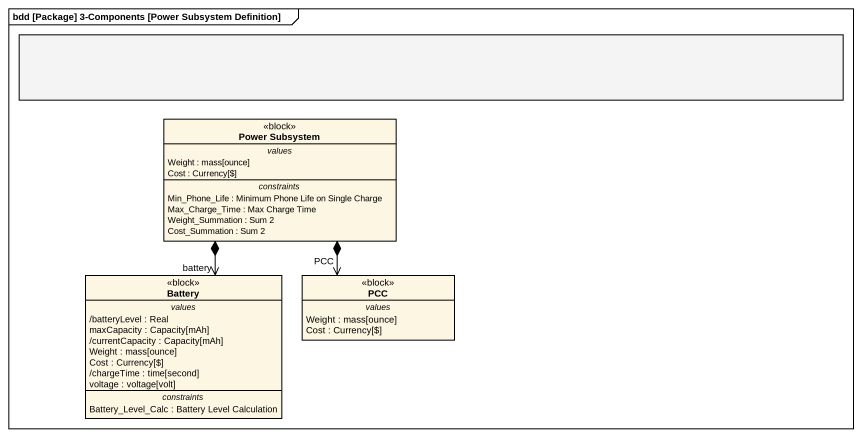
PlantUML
@startuml
mainframe bdd [Package] 3-Components [Power Subsystem Definition]
allowmixing
hide circle
hide empty members
rectangle " " as rectangle1 #F4F4F4
class "Power Subsystem" as Power_Subsystem <<block>> {
  -- values --
  Weight : mass[ounce]
  Cost : Currency[$]
  -- constraints --
  Min_Phone_Life : Minimum Phone Life on Single Charge
  Max_Charge_Time : Max Charge Time
  Weight_Summation : Sum 2
  Cost_Summation : Sum 2
}
class Battery <<block>> {
  -- values --
  /batteryLevel : Real
  maxCapacity : Capacity[mAh]
  /currentCapacity : Capacity[mAh]
  Weight : mass[ounce]
  Cost : Currency[$]
  /chargeTime : time[second]
  voltage : voltage[volt]
  -- constraints --
  Battery_Level_Calc : Battery Level Calculation
}
class PCC <<block>> {
  -- values --
  Weight : mass[ounce]
  Cost : Currency[$]
}
Power_Subsystem *--> "battery" Battery
Power_Subsystem *--> "PCC" PCC
@enduml
